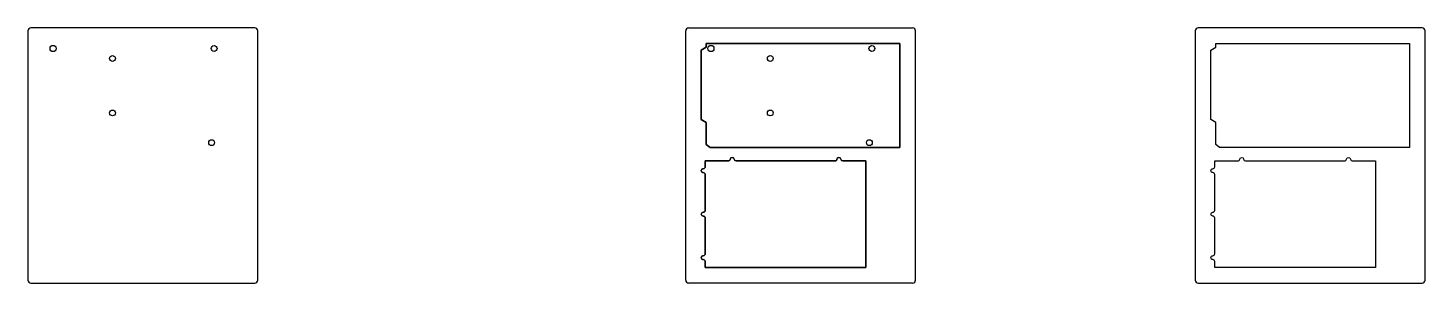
# Model space of a CAD drawing. Extents: x 3489 to 4205, y 1318 to 1449.
import ezdxf

# ---------------------------------------------------------------- set-up
doc = ezdxf.new("R2010")
doc.units = 0
doc.layers.get('0').update_dxf_attribs({"linetype": 'CONTINUOUS'})

msp = doc.modelspace()

# ---------------------------------------------------------------- linework, layer by layer
for p, q in [((3826.35, 1319.45), (3826.35, 1447.19)), ((3827.85, 1448.69), (3942.62, 1448.69)), ((3944.12, 1319.45), (3944.12, 1447.19)), ((3942.62, 1317.95), (3827.85, 1317.95))]:
    msp.add_line(p, q)
for points in [[(3607.04, 1447.19, 0.414214), (3605.54, 1448.69), (3490.77, 1448.69, 0.414214), (3489.27, 1447.19), (3489.27, 1319.45, 0.414214), (3490.77, 1317.95), (3605.54, 1317.95, 0.414214), (3607.04, 1319.45)], [(4205.23, 1447.19, 0.414214), (4203.73, 1448.69), (4088.96, 1448.69, 0.414214), (4087.46, 1447.19), (4087.46, 1319.45, 0.414214), (4088.96, 1317.95), (4203.73, 1317.95, 0.414214), (4205.23, 1319.45)], [(3500.58, 1438.15, -1), (3503.76, 1438.15, -1)], [(3583.16, 1438.15, -1), (3586.16, 1438.15, -1)], [(3837.67, 1438.15, -1), (3840.84, 1438.15, -1)], [(3837.67, 1438.15, -1), (3840.84, 1438.15, -1)], [(3920.24, 1438.15, -1), (3923.24, 1438.15, -1)], [(3920.24, 1438.15, -1), (3923.24, 1438.15, -1)], [(3531.09, 1433.07, -1), (3534.09, 1433.07, -1)], [(3868.18, 1433.07, -1), (3871.18, 1433.07, -1)], [(3868.18, 1433.07, -1), (3871.18, 1433.07, -1)], [(3531.09, 1405.12, -1), (3534.09, 1405.12, -1)], [(3868.18, 1405.12, -1), (3871.18, 1405.12, -1)], [(3868.18, 1405.12, -1), (3871.18, 1405.12, -1)], [(3581.89, 1389.89, -1), (3584.89, 1389.89, -1)], [(3921.97, 1389.89, -1), (3918.97, 1389.89, -1)], [(3918.97, 1389.89, -1), (3921.97, 1389.89, -1)], [(3918.65, 1380.55), (3906.84, 1380.55, -0.38517), (3905.85, 1381.45, 0.904534), (3903.86, 1381.45, -0.38517), (3902.86, 1380.55), (3852.14, 1380.55, -0.38517), (3851.15, 1381.45, 0.904534), (3849.16, 1381.45, -0.38517), (3848.16, 1380.55), (3836.35, 1380.55), (3836.35, 1377.55, -0.414214), (3835.35, 1376.55, 0.414214), (3834.35, 1375.55, 0.414214), (3835.35, 1374.55, -0.414214), (3836.35, 1373.55), (3836.35, 1355.25, -0.414214), (3835.35, 1354.25, 0.414214), (3834.35, 1353.25, 0.414214), (3835.35, 1352.25, -0.414214), (3836.35, 1351.25), (3836.35, 1332.95, -0.414214), (3835.35, 1331.95, 0.414214), (3834.35, 1330.95, 0.414214), (3835.35, 1329.95, -0.414214), (3836.35, 1328.95), (3836.35, 1325.95), (3918.65, 1325.95)], [(3918.65, 1325.95), (3836.35, 1325.95), (3836.35, 1328.95, 0.414214), (3835.35, 1329.95, -0.414214), (3834.35, 1330.95, -0.414214), (3835.35, 1331.95, 0.414214), (3836.35, 1332.95), (3836.35, 1351.25, 0.414214), (3835.35, 1352.25, -0.414214), (3834.35, 1353.25, -0.414214), (3835.35, 1354.25, 0.414214), (3836.35, 1355.25), (3836.35, 1373.55, 0.414214), (3835.35, 1374.55, -0.414214), (3834.35, 1375.55, -0.414214), (3835.35, 1376.55, 0.414214), (3836.35, 1377.55), (3836.35, 1380.55), (3848.16, 1380.55, 0.38517), (3849.16, 1381.45, -0.904534), (3851.15, 1381.45, 0.38517), (3852.14, 1380.55), (3902.86, 1380.55, 0.38517), (3903.86, 1381.45, -0.904534), (3905.85, 1381.45, 0.38517), (3906.84, 1380.55), (3918.65, 1380.55)], [(4179.76, 1325.95), (4097.46, 1325.95), (4097.46, 1328.95, 0.414214), (4096.46, 1329.95, -0.414214), (4095.46, 1330.95, -0.414214), (4096.46, 1331.95, 0.414214), (4097.46, 1332.95), (4097.46, 1351.25, 0.414214), (4096.46, 1352.25, -0.414214), (4095.46, 1353.25, -0.414214), (4096.46, 1354.25, 0.414214), (4097.46, 1355.25), (4097.46, 1373.55, 0.414214), (4096.46, 1374.55, -0.414214), (4095.46, 1375.55, -0.414214), (4096.46, 1376.55, 0.414214), (4097.46, 1377.55), (4097.46, 1380.55), (4109.27, 1380.55, 0.38517), (4110.27, 1381.45, -0.904534), (4112.26, 1381.45, 0.38517), (4113.25, 1380.55), (4163.97, 1380.55, 0.38517), (4164.97, 1381.45, -0.904534), (4166.96, 1381.45, 0.38517), (4167.95, 1380.55), (4179.76, 1380.55)]]:
    msp.add_lwpolyline(points, format="xyb", close=True)
for points in [[(3936.12, 1440.69), (3836.89, 1440.69), (3836.89, 1438.88), (3834.35, 1437.37), (3834.35, 1401.78), (3836.89, 1400.3), (3836.89, 1388.87), (3838.85, 1387.35), (3936.12, 1387.35)], [(3838.85, 1387.35), (3836.89, 1388.87), (3836.89, 1400.3), (3834.35, 1401.78), (3834.35, 1437.37), (3836.89, 1438.88), (3836.89, 1440.69), (3936.12, 1440.69), (3936.12, 1387.35)], [(4099.95, 1387.35), (4098, 1388.87), (4098, 1400.3), (4095.46, 1401.78), (4095.46, 1437.37), (4098, 1438.88), (4098, 1440.69), (4197.23, 1440.69), (4197.23, 1387.35)]]:
    msp.add_lwpolyline(points, close=True)
for centre, start, end in [((3827.85, 1447.19), 90, 180), ((3942.62, 1447.19), 0, 90), ((3827.85, 1319.45), 180, 270), ((3942.62, 1319.45), 270, 0)]:
    msp.add_arc(centre, 1.5, start, end)

doc.saveas('drawing.dxf')
